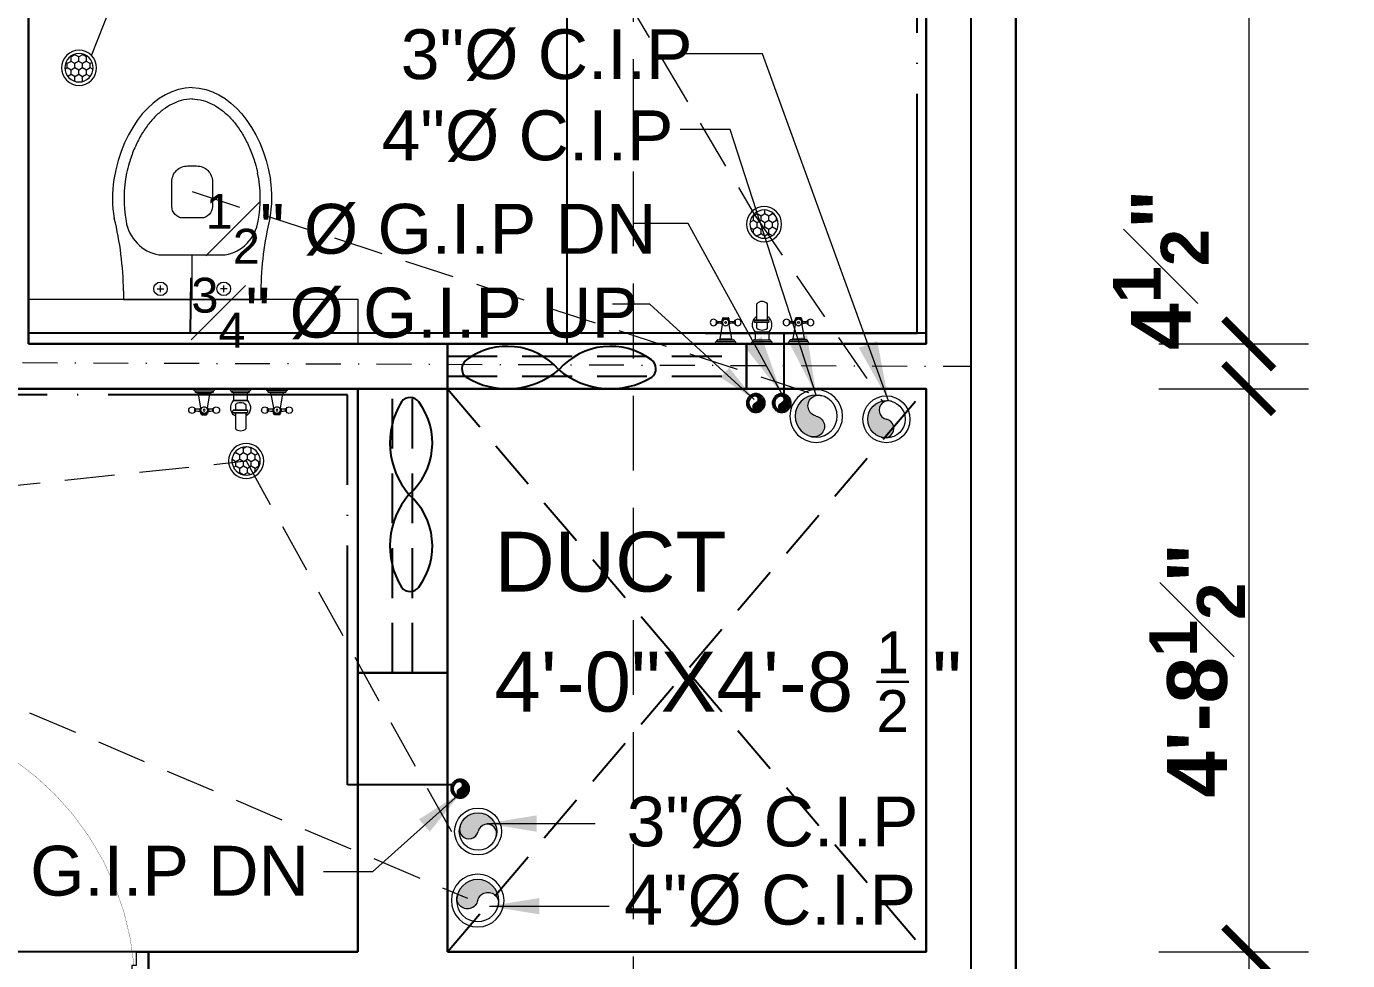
# Model space of a CAD drawing. Header units: feet. Extents: x 18471 to 30550, y -13540 to -11719.
# Drawn here: x 21133 to 21265.4, y -12848 to -12754.3 of the extents above; entities that cross this region are included whole.
import ezdxf

# ---------------------------------------------------------------- set-up
doc = ezdxf.new("R2010")
doc.units = ezdxf.units.FT
doc.header["$MEASUREMENT"] = 0
doc.header["$PDMODE"] = 2
for name, pattern in [('ACAD_ISO04W100', [30, 24, -3, 0, -3]), ('DASHDOT', [1, 0.5, -0.25, 0, -0.25]), ('DASHED', [0.75, 0.5, -0.25])]:
    doc.linetypes.add(name, pattern=pattern)
doc.layers.get('0').update_dxf_attribs({"lineweight": 30})
for name, color, linetype, lineweight in [('BEAM', 3, 'Continuous', 15), ('center line', 253, 'ACAD_ISO04W100', 5), ('CWS', 94, 'Continuous', 9), ('DIM', 7, 'Continuous', 18), ('DOOR', 32, 'Continuous', 13), ('FIX', 212, 'Continuous', 13), ('HATCH', 9, 'Continuous', 20), ('P-SOIL', 6, 'Continuous', 18), ('P-WASTE', 130, 'Continuous', 18), ('PL-C.W.S', 90, 'ACAD_ISO04W100', 25), ('SANTRY TEXT', 174, 'Continuous', 9), ('TEXT', 7, 'Continuous', 30), ('WALL', 10, 'Continuous', 30), ('wall 2', 7, 'Continuous', 40)]:
    doc.layers.add(name, color=color, linetype=linetype, lineweight=lineweight)
for name, color, linetype in [('BLK_1_FLR_0_BATH', 7, 'Continuous'), ('BLK_1_FLR_0_WATER_CLOSET', 7, 'Continuous'), ('BLK_1_FLR_1_VENTILATION_SHAFT', 7, 'Continuous'), ('W2', 173, 'Continuous')]:
    doc.layers.add(name, color=color, linetype=linetype)
doc.layers.add('BLK_1_FLR_0_WC_BATH', color=4, linetype='Continuous', plot=False)
doc.layers.add('BLK_1_FLR_1_WATER_CLOSET', color=1, linetype='Continuous', plot=False)
doc.layers.add('BLK_1_FLR_1_BLT_UP_AREA', color=25, linetype='Continuous', true_color=0x995f4c, plot=False)
doc.styles.add('AR. TEXT 01', font='arialbd.ttf')
doc.styles.add('DIM TEXT', font='GOTHIC.TTF', dxfattribs={"height": 5})
doc.styles.add('p.h tex', font='techb___.ttf')
doc.styles.add('TEX02', font='GARA.TTF')
doc.dimstyles.new('DIM 50', dxfattribs={"dimtxt": 6, "dimasz": 3, "dimexe": 6, "dimexo": 4, "dimgap": 0.3125, "dimtad": 1, "dimzin": 3, "dimdsep": 46, "dimlunit": 4, "dimtxsty": 'AR. TEXT 01', "dimblk": 'DOT', "dimcen": 0.09, "dimclrd": 5, "dimclre": 5, "dimclrt": 5, "dimazin": 0, "dimtfac": 0.8, "dimtofl": 0, "dimtmove": 1, "dimatfit": 3, "dimfxl": 6, "dimfxlon": 1, "dimfrac": 1, "dimtolj": 1, "dimtzin": 0, "dimlwd": -1, "dimlwe": -1, "dimarcsym": 1})

# ---------------------------------------------------------------- blocks, each defined once
blk = doc.blocks.new('fdfff')
at = {"layer": 'FIX'}
for p, q in [((-439.9936460015013, -5099.794814732304, 0.20762841340752), (-439.9936460015013, -5098.092338620205, 0.20762841340752)), ((-439.7870236596209, -5098.078081011102, 0.22817528969225), (-439.7870236596209, -5099.809340666404, 0.20762841340752)), ((-439.6376845878258, -5098.23440669429, 0.22817528969225), (-439.6376845878258, -5099.652746658321, 0.22817528969225)), ((-438.2163880382141, -5098.639274051369, 1.070132213926159), (-439.5423170475113, -5098.413384540116, 1.070132213926159)), ((-439.5423170475113, -5098.413384540116, 1.070132213926159), (-439.5423170475113, -5099.473768812393, 1.070132213926159)), ((-437.8761535013033, -5098.079588376322, 1.070132213926159), (-438.205106988811, -5098.079588376322, 1.070132213926159)), ((-438.205106988811, -5098.079588376322, 1.070132213926159), (-438.205106988811, -5098.110718818439, 1.070132213926159)), ((-437.9572165929129, -5098.160090196818, 1.070132213926159), (-438.1241469305241, -5098.160090196818, 1.070132213926159)), ((-437.8761535013033, -5098.079588376322, 1.070132213926159), (-437.8761535013033, -5098.110718818439, 1.070132213926159)), ((-438.2163880382141, -5099.247879301241, 1.070132213926159), (-439.5423170475113, -5099.473768812393, 1.070132213926159)), ((-438.1502720053247, -5098.557215489591, 1.070132213926159), (-437.9310915181995, -5098.557215489591, 1.070132213926159)), ((-438.1502720053247, -5099.329937862909, 1.070132213926159), (-437.9310915181995, -5099.329937862909, 1.070132213926159)), ((-437.8564111968151, -5098.635829710431, 1.070132213926159), (-437.8564111968151, -5098.711869751176, 1.070132213926159)), ((-437.8564111968151, -5099.251323642151, 1.070132213926159), (-437.8564111968151, -5099.17528360142, 1.070132213926159)), ((-437.7329530385032, -5098.636270803428, 1.070132213926159), (-437.7329530385032, -5099.250882549073, 1.070132213926159)), ((-437.6711387261166, -5098.666774950295, 1.070132213926159), (-437.7329530385032, -5098.666774950295, 1.070132213926159)), ((-437.6711387261166, -5099.220378402307, 1.070132213926159), (-437.7329530385032, -5099.220378402307, 1.070132213926159)), ((-437.6711387261166, -5098.666774950295, 1.070132213926159), (-437.6711387261166, -5099.220378402307, 1.070132213926159)), ((-437.6100551688286, -5098.729148853403, 1.070132213926159), (-437.6100551688286, -5099.158004499201, 1.070132213926159)), ((-438.205106988811, -5099.807564976261, 1.070132213926159), (-438.205106988811, -5099.776434534056, 1.070132213926159)), ((-437.8761535013033, -5099.807564976261, 1.070132213926159), (-438.205106988811, -5099.807564976261, 1.070132213926159)), ((-437.9572165929129, -5099.727063155762, 1.070132213926159), (-438.1241469305241, -5099.727063155762, 1.070132213926159)), ((-437.8761535013033, -5099.807564976261, 1.070132213926159), (-437.8761535013033, -5099.776434534056, 1.070132213926159)), ((-439.9936460015013, -5101.40166845412, -0.64357942327109), (-439.9936460015013, -5103.104144566191, -0.64357942327109)), ((-439.7870236596209, -5101.387410844953, -0.62303254698635), (-439.7870236596209, -5103.118670500254, -0.64357942327109)), ((-439.6376845878258, -5101.544018196008, -0.62303254698635), (-439.6376845878258, -5102.962076492151, -0.62303254698635)), ((-438.9422280378346, -5101.643157002909, 1.070132213926159), (-439.6376845878258, -5101.643157002909, 1.070132213926159)), ((-438.9422280378346, -5101.643157002909, 1.070132213926159), (-438.9422280378346, -5102.885394816667, 1.070132213926159)), ((-438.9074385237178, -5101.628709930708, 1.070132213926159), (-438.9074385237178, -5102.899841888831, 1.070132213926159)), ((-438.5638060339259, -5101.784066761458), (-438.0423340749984, -5101.784066761458)), ((-438.0423340749984, -5102.888360252912, 1.070132213926159), (-438.0423340749984, -5101.579353504671, 1.070132213926159)), ((-438.0177171031244, -5102.894312139317, 1.070132213926159), (-438.0177171031244, -5101.573401618288, 1.070132213926159)), ((-437.8198283457022, -5101.573401618288, 1.070132213926159), (-437.8198283457022, -5102.894312139317, 1.070132213926159)), ((-437.7952113737118, -5101.579353504671, 1.070132213926159), (-437.7952113737118, -5102.888360252912, 1.070132213926159)), ((-437.7952113737118, -5101.784066761458), (-436.3390548183232, -5101.784066761458)), ((-438.9422280378346, -5102.885394816667, 1.070132213926159), (-439.6376845878258, -5102.885394816667, 1.070132213926159)), ((-438.5638060339259, -5102.74448505808), (-438.0423340749984, -5102.74448505808)), ((-437.7952113737118, -5102.74448505808), (-436.3390548183232, -5102.74448505808)), ((-439.9936460015013, -5104.733495657638, 0.20762841340752), (-439.9936460015013, -5106.435971769708, 0.20762841340752)), ((-439.7870236596209, -5106.450229378868, 0.22817528969225), (-439.7870236596209, -5104.718969723559, 0.20762841340752)), ((-439.6376845878258, -5106.293903695674, 0.22817528969225), (-439.6376845878258, -5104.875563731662, 0.22817528969225)), ((-438.2163880382141, -5105.280431088729, 1.070132213926159), (-439.5423170475113, -5105.054541577519, 1.070132213926159)), ((-439.5423170475113, -5105.054541577519, 1.070132213926159), (-439.5423170475113, -5106.114925849761, 1.070132213926159)), ((-437.8761535013033, -5104.720745413695, 1.070132213926159), (-438.205106988811, -5104.720745413695, 1.070132213926159)), ((-438.205106988811, -5104.720745413695, 1.070132213926159), (-438.205106988811, -5104.751875855887, 1.070132213926159)), ((-438.1502720053247, -5105.198372526995, 1.070132213926159), (-437.9310915181995, -5105.198372526995, 1.070132213926159)), ((-437.9572165929129, -5104.801247234149, 1.070132213926159), (-438.1241469305241, -5104.801247234149, 1.070132213926159)), ((-437.8761535013033, -5104.720745413695, 1.070132213926159), (-437.8761535013033, -5104.751875855887, 1.070132213926159)), ((-437.8564111968151, -5105.276986747828, 1.070132213926159), (-437.8564111968151, -5105.353026788449, 1.070132213926159)), ((-437.7329530385032, -5105.892039586477, 1.070132213926159), (-437.7329530385032, -5105.277427840883, 1.070132213926159)), ((-437.6711387261166, -5105.307931987656, 1.070132213926159), (-437.7329530385032, -5105.307931987656, 1.070132213926159)), ((-437.6711387261166, -5105.861535439689, 1.070132213926159), (-437.6711387261166, -5105.307931987656, 1.070132213926159)), ((-437.6100551688286, -5105.799161536561, 1.070132213926159), (-437.6100551688286, -5105.370305890772, 1.070132213926159)), ((-438.2163880382141, -5105.889036338595, 1.070132213926159), (-439.5423170475113, -5106.114925849761, 1.070132213926159)), ((-438.205106988811, -5106.448722013643, 1.070132213926159), (-438.205106988811, -5106.417591571428, 1.070132213926159)), ((-437.8761535013033, -5106.448722013643, 1.070132213926159), (-438.205106988811, -5106.448722013643, 1.070132213926159)), ((-438.1502720053247, -5105.971094900327, 1.070132213926159), (-437.9310915181995, -5105.971094900327, 1.070132213926159)), ((-437.9572165929129, -5106.368220193107, 1.070132213926159), (-438.1241469305241, -5106.368220193107, 1.070132213926159)), ((-437.8761535013033, -5106.448722013643, 1.070132213926159), (-437.8761535013033, -5106.417591571428, 1.070132213926159)), ((-437.8564111968151, -5105.892480679511, 1.070132213926159), (-437.8564111968151, -5105.816440638811, 1.070132213926159)), ((-437.6711387261166, -5105.861535439689, 1.070132213926159), (-437.7329530385032, -5105.861535439689, 1.070132213926159))]:
    blk.add_line(p, q, dxfattribs=at)
for centre in [(-438.0406817617186, -5098.943576676255, -0.5864398341488803), (-438.0406817617186, -5105.584733713709, -0.5864398341488803)]:
    blk.add_circle(centre, 0.0820232687790191, dxfattribs=at)
for centre, radius, start, end in [((-439.8887157135177, -5098.108106581727, 0.20762841340752), 0.1061084065881228, 16.58870761552081, 171.4540590152905), ((-439.7190729585997, -5098.057221847092, 0.22817528969225), 0.0710019746964819, 196.8581806348353, 267.4116657366103), ((-439.7263056866067, -5098.218159492842, 0.22817528969225), 0.0900981171500153, 349.6111421854599, 87.43871116543016), ((-439.6717213939118, -5098.521132158378, 1.070132213926159), 0.1683895308833376, 39.7822189855939, 78.33837664191098), ((-438.0406817617186, -5097.833033056319, 0.19733891487661), 0.2960358240422817, 303.6067164626585, 236.3932835373415), ((-438.1328376815071, -5098.083294132042, 1.070132213926159), 0.0772979055238589, 200.7807033480267, 276.5323884085066), ((-439.3257287006126, -5098.280465544776, 1.070132213926159), 1.207596362525283, 346.7515409576356, 5.720845926215266), ((-436.7556348228244, -5098.280465544776, 1.070132213926159), 1.207596362525283, 174.2791540737846, 193.2484590423643), ((-437.9484228086075, -5098.083294132042, 1.070132213926159), 0.0772979055238589, 263.4676115914934, 339.2192966519734), ((-439.7263056866067, -5099.66899385977, 0.22817528969225), 0.0900981171500153, 272.5612888345698, 10.38885781454017), ((-439.6717213939118, -5099.36602119419, 1.070132213926159), 0.1683895308833376, 281.6616233580891, 320.2177810144061), ((-438.0406817617186, -5098.943576676255, -0.5864398341488803), 0.2960468548223106, 125.8538504705797, 234.1461495294202), ((-438.0979048660083, -5098.66714936601, 1.070132213926159), 0.1217693494315759, 115.4708534690639, 197.4312066331036), ((-438.0979048660083, -5099.220003986506, 1.070132213926159), 0.1217693494315759, 162.5687933668963, 244.5291465309361), ((-438.0406817617186, -5098.943576676255, -0.5864398341488803), 0.2960468548223106, 234.1461495294202, 125.8538504705797), ((-439.3257287006126, -5099.606687807725, 1.070132213926159), 1.207596362525283, 354.2791540737847, 13.24845904236436), ((-436.7556348228244, -5099.606687807725, 1.070132213926159), 1.207596362525283, 166.7515409576356, 185.7208459262151), ((-437.9834586575161, -5098.66714936601, 1.070132213926159), 0.1217693494315759, 342.5687933668964, 64.5291465309361), ((-437.9834586575161, -5099.220003986506, 1.070132213926159), 0.1217693494315759, 295.4708534690638, 17.43120663310359), ((-437.7951816226121, -5098.775857415471, 1.070132213926159), 0.1528293785214648, 65.97238845840135, 113.6181989813814), ((-437.7951816226121, -5099.11129593711, 1.070132213926159), 0.1528293785214648, 246.3818010186186, 294.0276115415987), ((-437.6874965070165, -5098.743891237326, 1.070132213926159), 0.0788320919670414, 10.77833825125858, 78.02402359804032), ((-437.6874965070165, -5099.143262115255, 1.070132213926159), 0.0788320919670414, 281.9759764019597, 349.2216617487414), ((-439.8887157135177, -5099.779046770782, 0.20762841340752), 0.1061084065881228, 188.5459409847095, 343.4112923844792), ((-439.7190729585997, -5099.829931505403, 0.22817528969225), 0.0710019746964819, 92.5883342633898, 163.1418193651646), ((-438.0406817617186, -5100.054120296249, 0.19733891487661), 0.2960358240422817, 123.6067164626584, 56.39328353734151), ((-438.1328376815071, -5099.803859220461, 1.070132213926159), 0.0772979055238589, 83.46761159149342, 159.2192966519733), ((-437.9484228086075, -5099.803859220461, 1.070132213926159), 0.0772979055238589, 20.78070334802668, 96.53238840850653), ((-439.8887157135177, -5101.417436415628, -0.64357942327109), 0.1061084065881228, 16.58870761552081, 171.4540590152905), ((-439.7190729585997, -5101.366551680943, -0.62303254698635), 0.0710019746964819, 196.8581806348353, 267.4116657366103), ((-439.7379514951023, -5101.537042764008, -0.62303254698635), 0.1005092501170441, 356.0204226082332, 81.02943074122697), ((-438.9406922832129, -5101.597743930375, 1.070132213926159), 0.0454390328152913, 268.0631406409744, 317.0402371382626), ((-438.2591341615189, -5102.264275909736, 0.2274752523048), 0.9073167708099047, 31.95566866844981, 135.6046319082383), ((-437.9772300153272, -5102.26426442853), 0.7580641298657237, 140.694691672089, 219.305308327911), ((-437.9187727243988, -5102.036518843888, 1.070132213926159), 0.4735689546355308, 74.87562468803317, 105.1243753119668), ((-436.7657116207118, -5102.264275909736), 0.642368160172695, 311.6204880951193, 48.37951190488075), ((-439.8887157135177, -5103.088376604659, -0.64357942327109), 0.1061084065881228, 188.5459409847095, 343.4112923844792), ((-439.7190729585997, -5103.13926133934, -0.62303254698635), 0.0710019746964819, 92.5883342633898, 163.1418193651646), ((-439.7379514951023, -5102.969051924148, -0.62303254698635), 0.1005092501170441, 278.970569258773, 3.97957739176681), ((-438.9406922832129, -5102.930807889258, 1.070132213926159), 0.0454390328152913, 42.95976286234757, 91.93685935902559), ((-438.2591341615189, -5102.264275909736, 0.2274752523048), 0.9073167708099047, 224.3953680917617, 328.0443313315501), ((-437.9187727243988, -5102.431194913719, 1.070132213926159), 0.4735689546355308, 254.8756246880333, 285.1243753119667), ((-438.0406817617186, -5104.474190093693, 0.19733891487661), 0.2960358240422817, 303.6067164626585, 236.3932835373415), ((-439.8887157135177, -5104.749263619094, 0.20762841340752), 0.1061084065881228, 16.58870761552081, 171.4540590152905), ((-439.7190729585997, -5104.698378884473, 0.22817528969225), 0.0710019746964819, 196.8581806348353, 267.4116657366103), ((-439.7263056866067, -5104.859316530208, 0.22817528969225), 0.0900981171500153, 349.6111421854599, 87.43871116543016), ((-439.6286175491114, -5105.077071024918, 1.070132213926159), 0.089192783151332, 14.63098900816078, 95.83457521870675), ((-438.0406817617186, -5105.584733713709, -0.5864398341488803), 0.2960468548223106, 125.8538504705797, 234.1461495294202), ((-438.0979048660083, -5105.308306403407, 1.070132213926159), 0.1217693494315759, 115.4708534690639, 197.4312066331036), ((-438.0406817617186, -5105.584733713709, -0.5864398341488803), 0.2960468548223106, 234.1461495294202, 125.8538504705797), ((-438.1328376815071, -5104.724451169408, 1.070132213926159), 0.0772979055238589, 200.7807033480267, 276.5323884085066), ((-439.3257287006126, -5104.921622582267, 1.070132213926159), 1.207596362525283, 346.7515409576356, 5.720845926215266), ((-436.7556348228244, -5104.921622582267, 1.070132213926159), 1.207596362525283, 174.2791540737846, 193.2484590423643), ((-437.9484228086075, -5104.724451169408, 1.070132213926159), 0.0772979055238589, 263.4676115914934, 339.2192966519734), ((-437.9834586575161, -5105.308306403407, 1.070132213926159), 0.1217693494315759, 342.5687933668964, 64.5291465309361), ((-437.7951816226121, -5105.417014452876, 1.070132213926159), 0.1528293785214648, 65.97238845840135, 113.6181989813814), ((-437.6874965070165, -5105.38504827473, 1.070132213926159), 0.0788320919670414, 10.77833825125858, 78.02402359804032), ((-439.8887157135177, -5106.42020380818, 0.20762841340752), 0.1061084065881228, 188.5459409847095, 343.4112923844792), ((-439.7190729585997, -5106.471088542879, 0.22817528969225), 0.0710019746964819, 92.5883342633898, 163.1418193651646), ((-439.7263056866067, -5106.310150897129, 0.22817528969225), 0.0900981171500153, 272.5612888345698, 10.38885781454017), ((-439.6286175491114, -5106.092396402408, 1.070132213926159), 0.089192783151332, 264.1654247812933, 345.3690109918392), ((-438.0406817617186, -5106.695277333725, 0.19733891487661), 0.2960358240422817, 123.6067164626584, 56.39328353734151), ((-438.0979048660083, -5105.861161023888, 1.070132213926159), 0.1217693494315759, 162.5687933668963, 244.5291465309361), ((-438.1328376815071, -5106.445016257822, 1.070132213926159), 0.0772979055238589, 83.46761159149342, 159.2192966519733), ((-439.3257287006126, -5106.247844845158, 1.070132213926159), 1.207596362525283, 354.2791540737847, 13.24845904236436), ((-436.7556348228244, -5106.247844845158, 1.070132213926159), 1.207596362525283, 166.7515409576356, 185.7208459262151), ((-437.9484228086075, -5106.445016257822, 1.070132213926159), 0.0772979055238589, 20.78070334802668, 96.53238840850653), ((-437.9834586575161, -5105.861161023888, 1.070132213926159), 0.1217693494315759, 295.4708534690638, 17.43120663310359), ((-437.7951816226121, -5105.752452974477, 1.070132213926159), 0.1528293785214648, 246.3818010186186, 294.0276115415987), ((-437.6874965070165, -5105.784419152609, 1.070132213926159), 0.0788320919670414, 281.9759764019597, 349.2216617487414)]:
    blk.add_arc(centre, radius, start, end, dxfattribs=at)
blk = doc.blocks.new('12')
at = {"layer": 'FIX'}
for p, q in [((-701.2182741824654, -5557.017367727114), (-700.3387544826254, -5557.017367727114)), ((-700.3387544826254, -5570.796895285763), (-700.3387544826254, -5557.017367727111)), ((-704.8047977895767, -5567.235120190694), (-704.8047977895476, -5560.579142822312)), ((-701.4052432931785, -5560.394258526851), (-701.4052432931785, -5561.074169426124)), ((-701.0652878435212, -5560.734213976486), (-701.7451987428065, -5560.734213976486)), ((-700.3387544826254, -5563.907131506439), (-704.8047977895767, -5563.907131506397)), ((-701.0652878435212, -5567.080049036391), (-701.7451987428065, -5567.080049036391)), ((-701.4052432931785, -5567.42000448603), (-701.4052432931785, -5566.740093586751)), ((-701.2182741824654, -5570.796895285763), (-700.3387544826254, -5570.796895285763))]:
    blk.add_line(p, q, dxfattribs=at)
blk.add_lwpolyline([(-712.1497537531537, -5561.867398808612), (-709.6567471224408, -5561.867398808612, -0.41421356237729), (-708.5235622902983, -5563.000583640755), (-708.5235622903856, -5564.813679372139, -0.4142135623731), (-709.6567471224698, -5565.946864204263), (-712.1497537531833, -5565.946864204263, -0.4142135623731), (-713.7362125181239, -5564.36040543929), (-713.7362125180953, -5563.453857573588, -0.4142135623731)], format="xyb", close=True, dxfattribs=at)
for centre in [(-701.4052432931785, -5560.734213976486), (-701.4052432931785, -5567.080049036391)]:
    blk.add_circle(centre, 0.6799108992754516, dxfattribs=at)
for centre, radius, start, end in [((-710.5406769642143, -5567.244126003526), 11.33184832125752, 79.49007648824306, 99.30249174385106), ((-700.9280559627223, -5525.492377540714), 31.52632602870197, 256.1521947672864, 269.4725514940628), ((-710.4565122468048, -5569.578356315684), 12.50465198921913, 79.62407940958462, 101.8576223431771), ((-708.8431805028521, -5561.337127315201), 4.108901973805473, 10.63045154221876, 81.05570109317694), ((-708.8431805028521, -5566.477135697676), 4.108901973805473, 278.9442989068231, 349.3695484577813), ((-710.4565122468048, -5558.235906697194), 12.50465198921913, 258.1423776568228, 280.3759205904153), ((-700.9280559627223, -5602.321885472165), 31.52632602869375, 90.5274485059372, 103.8478052327135), ((-710.5406769642143, -5560.570137009352), 11.33184832125752, 260.6975082561489, 280.509923511757)]:
    blk.add_arc(centre, radius, start, end, dxfattribs=at)
at = {"layer": 'FIX', "extrusion": (0, 0, -1)}
blk.add_ellipse((-709.8021428992215, -5563.90713150644), major_axis=(11.79681272561137, 0.2470124102429567), ratio=0.6837072603446404, start_param=3.172208634137442, end_param=4.507085132597111, dxfattribs=at)
at = {"layer": 'FIX'}
blk.add_ellipse((-709.8021428992215, -5563.90713150644), major_axis=(-11.79681272561139, 0.2470124102485022), ratio=0.6837072603446801, start_param=0.0306159805483357, end_param=1.365492479007639, dxfattribs=at)
for points in [[(-720.4657338394896, -5563.934130018051), (-720.4567195655251, -5563.555889204452), (-720.3989202250958, -5563.176570028174), (-720.205050534976, -5562.496764929917), (-720.0873757692752, -5562.196102588377), (-719.7867867128516, -5561.599997759111), (-719.6038267736438, -5561.304589690026), (-719.1727881596597, -5560.725781836019), (-718.9247012283884, -5560.442426064526), (-718.366202156583, -5559.895536285569), (-718.0558026442012, -5559.632032711599), (-717.3780074936802, -5559.132504613194), (-717.0106293970892, -5558.896495665109), (-716.2262356947175, -5558.458774139761), (-715.8092357419373, -5558.257068046651), (-714.9344690417636, -5557.893621703683), (-714.4767149203396, -5557.731883704633), (-713.6841620378543, -5557.498131765306), (-713.3577535494111, -5557.41404100517), (-713.0259730727702, -5557.340538190876)], [(-720.4657338394896, -5563.880132994832), (-720.4567195655251, -5564.258373808427), (-720.3989202250958, -5564.637692984709), (-720.205050534976, -5565.317498082966), (-720.0873757692752, -5565.618160424507), (-719.7867867128516, -5566.214265253769), (-719.6038267736438, -5566.509673322856), (-719.1727881596597, -5567.088481176863), (-718.9247012283884, -5567.371836948356), (-718.366202156583, -5567.918726727313), (-718.0558026442012, -5568.182230301282), (-717.3780074936802, -5568.681758399685), (-717.0106293970892, -5568.91776734777), (-716.2262356947175, -5569.355488873121), (-715.8092357419373, -5569.557194966232), (-714.9344690417636, -5569.920641309201), (-714.4767149203396, -5570.082379308246), (-713.6841620378543, -5570.316131247573), (-713.3577535494111, -5570.400222007709), (-713.0259730727702, -5570.473724822004)]]:
    blk.add_open_spline(points, degree=3, knots=[0.0306159805395294, 0.0306159805395294, 0.0306159805395294, 0.0306159805395294, 0.2075245876714172, 0.2075245876714172, 0.3481301639186261, 0.3481301639186261, 0.4887357401658351, 0.4887357401658351, 0.629341316413044, 0.629341316413044, 0.7699468926602528, 0.7699468926602528, 0.9105524689074616, 0.9105524689074616, 1.05115804515467, 1.05115804515467, 1.191763621401878, 1.191763621401878, 1.286675790713484, 1.286675790713484, 1.286675790713484, 1.286675790713484], dxfattribs=at)
blk = doc.blocks.new('A$Cb508cf72')
at = {"layer": 'DOOR'}
for points in [[(1.593954704861969, 31.97784954943927), (1.593954704861969, 33.65484954940621), (2.1666480381682, 33.65484954940621), (2.1666480381682, 35.22784954936651), (-1.86284451e-05, 35.22784954936651), (-1.86284451e-05, 31.97784954943927), (1.593954704861969, 31.97784954943927)], [(37.4060080396448, 31.97784954943927), (37.4060080396448, 33.65484954940621), (36.83331470633857, 33.65484954940621), (36.83331470633857, 35.22784954936651), (38.99998137295188, 35.22784954936651), (38.99998137295188, 31.97784954943927), (37.4060080396448, 31.97784954943927)]]:
    blk.add_lwpolyline(points, dxfattribs=at)
at = {"layer": 'DOOR', "const_width": 0.03635174400107}
blk.add_lwpolyline([(37.11966137299896, 33.65484954940621, -0.38341128429114), (1.68249406036921, 0.01781754833064, -0.4142135623731)], format="xyb", dxfattribs=at)
blk.add_lwpolyline([(1.68249406036921, 0.01781754833064), (1.68249406036921, 33.34024954930646), (2.19304287509294, 33.34024954930646), (2.19304287509294, 0.01781754833064)], dxfattribs=at)
blk = doc.blocks.new('_ArchTick')
at = {"color": 0, "linetype": 'ByBlock', "const_width": 0.15}
blk.add_lwpolyline([(-0.5, -0.5), (0.5, 0.5)], dxfattribs=at)
blk = doc.blocks.new('*D152')
at = {"layer": 'Defpoints', "color": 0, "ltscale": 5, "transparency": 16777216}
for p in [(21223.18114544763, -12690.15837288003), (21223.18114544763, -12786.15837288), (21255.53674316739, -12786.15837288)]:
    blk.add_point(p, dxfattribs=at)
at = {"layer": 'DIM', "ltscale": 5, "transparency": 16777216}
for p, q in [((21246.53674316739, -12690.15837288003), (21261.53674316739, -12690.15837288003)), ((21255.53674316739, -12690.15837288003), (21255.53674316739, -12786.15837288)), ((21246.53674316739, -12786.15837288), (21261.53674316739, -12786.15837288))]:
    blk.add_line(p, q, dxfattribs=at)
at = {"layer": 'DIM', "ltscale": 5, "transparency": 16777216, "xscale": 5, "yscale": 5, "zscale": 5}
for p, rotation in [((21255.53674316739, -12690.15837288003), 90), ((21255.53674316739, -12786.15837288), 270)]:
    blk.add_blockref('_ArchTick', p, dxfattribs=dict(at, rotation=rotation))
at = {"layer": 'DIM', "ltscale": 5, "transparency": 16777216, "insert": (21252.15875885633, -12738.15837288002), "char_height": 6, "attachment_point": 5, "rotation": 90, "style": 'AR. TEXT 01'}
blk.add_mtext('\\A1;8\'-0"', dxfattribs=at)
blk = doc.blocks.new('*D153')
at = {"layer": 'Defpoints', "color": 0, "ltscale": 5, "transparency": 16777216}
for p in [(21223.18114544763, -12786.15837288), (21223.18114544761, -12790.65837288), (21255.53674316748, -12790.65837288)]:
    blk.add_point(p, dxfattribs=at)
at = {"layer": 'DIM', "ltscale": 5, "transparency": 16777216}
for p, q in [((21246.53674316748, -12786.15837288), (21261.53674316748, -12786.15837288)), ((21255.53674316748, -12786.15837288), (21255.53674316748, -12790.65837288)), ((21246.53674316748, -12790.65837288), (21261.53674316748, -12790.65837288))]:
    blk.add_line(p, q, dxfattribs=at)
at = {"layer": 'DIM', "ltscale": 5, "transparency": 16777216, "xscale": 5, "yscale": 5, "zscale": 5}
for p, rotation in [((21255.53674316748, -12786.15837288), 90), ((21255.53674316748, -12790.65837288), 270)]:
    blk.add_blockref('_ArchTick', p, dxfattribs=dict(at, rotation=rotation))
at = {"layer": 'DIM', "ltscale": 5, "transparency": 16777216, "insert": (21246.71670173918, -12778.70940451049), "char_height": 6, "attachment_point": 5, "rotation": 90, "style": 'AR. TEXT 01'}
blk.add_mtext('\\A1;4{\\H0.8x;\\S1#2;}"', dxfattribs=at)
blk = doc.blocks.new('*D154')
at = {"layer": 'Defpoints', "color": 0, "ltscale": 5, "transparency": 16777216}
for p in [(21223.18114544761, -12790.65837288), (21223.18114544761, -12847.15837288003), (21255.53674316754, -12847.15837288003)]:
    blk.add_point(p, dxfattribs=at)
at = {"layer": 'DIM', "ltscale": 5, "transparency": 16777216}
for p, q in [((21246.53674316754, -12790.65837288), (21261.53674316754, -12790.65837288)), ((21255.53674316754, -12790.65837288), (21255.53674316754, -12847.15837288003)), ((21246.53674316754, -12847.15837288003), (21261.53674316754, -12847.15837288003))]:
    blk.add_line(p, q, dxfattribs=at)
at = {"layer": 'DIM', "ltscale": 5, "transparency": 16777216, "xscale": 5, "yscale": 5, "zscale": 5}
for p, rotation in [((21255.53674316754, -12790.65837288), 90), ((21255.53674316754, -12847.15837288003), 270)]:
    blk.add_blockref('_ArchTick', p, dxfattribs=dict(at, rotation=rotation))
at = {"layer": 'DIM', "ltscale": 5, "transparency": 16777216, "insert": (21250.35139187149, -12818.90837288002), "char_height": 6, "attachment_point": 5, "rotation": 90, "style": 'AR. TEXT 01'}
blk.add_mtext('\\A1;4\'-8{\\H0.8x;\\S1#2;}"', dxfattribs=at)
blk = doc.blocks.new('*D155')
at = {"layer": 'Defpoints', "color": 0, "ltscale": 5, "transparency": 16777216}
for p in [(21223.18114544761, -12847.15837288003), (21223.18114544761, -12851.65837288005), (21255.53674316763, -12851.65837288005)]:
    blk.add_point(p, dxfattribs=at)
at = {"layer": 'DIM', "ltscale": 5, "transparency": 16777216}
for p, q in [((21246.53674316763, -12847.15837288003), (21261.53674316763, -12847.15837288003)), ((21255.53674316763, -12847.15837288003), (21255.53674316763, -12851.65837288005)), ((21246.53674316763, -12851.65837288005), (21261.53674316763, -12851.65837288005))]:
    blk.add_line(p, q, dxfattribs=at)
at = {"layer": 'DIM', "ltscale": 5, "transparency": 16777216, "xscale": 5, "yscale": 5, "zscale": 5}
for p, rotation in [((21255.53674316763, -12847.15837288003), 90), ((21255.53674316763, -12851.65837288005), 270)]:
    blk.add_blockref('_ArchTick', p, dxfattribs=dict(at, rotation=rotation))
at = {"layer": 'DIM', "ltscale": 5, "transparency": 16777216, "insert": (21247.73279904126, -12860.13675145833), "char_height": 6, "attachment_point": 5, "rotation": 90, "style": 'AR. TEXT 01'}
blk.add_mtext('\\A1;4{\\H0.8x;\\S1#2;}"', dxfattribs=at)
blk = doc.blocks.new('*D165')
at = {"layer": 'Defpoints', "color": 0, "ltscale": 5, "transparency": 16777216}
for p in [(21203.51190537689, -12520.65837288003), (21232.18114544763, -12988.65837288003), (21280.2241643782, -12988.65837288003)]:
    blk.add_point(p, dxfattribs=at)
at = {"layer": 'DIM', "ltscale": 5, "transparency": 16777216}
for p, q in [((21271.2241643782, -12520.65837288003), (21286.2241643782, -12520.65837288003)), ((21280.2241643782, -12520.65837288003), (21280.2241643782, -12988.65837288003)), ((21271.2241643782, -12988.65837288003), (21286.2241643782, -12988.65837288003))]:
    blk.add_line(p, q, dxfattribs=at)
at = {"layer": 'DIM', "ltscale": 5, "transparency": 16777216, "xscale": 5, "yscale": 5, "zscale": 5}
for p, rotation in [((21280.2241643782, -12520.65837288003), 90), ((21280.2241643782, -12988.65837288003), 270)]:
    blk.add_blockref('_ArchTick', p, dxfattribs=dict(at, rotation=rotation))
at = {"layer": 'DIM', "ltscale": 5, "transparency": 16777216, "insert": (21276.84618006715, -12754.65837288004), "char_height": 6, "attachment_point": 5, "rotation": 90, "style": 'AR. TEXT 01'}
blk.add_mtext('\\A1;39\'-0"', dxfattribs=at)
blk = doc.blocks.new('V V F F')
at = {"layer": 'P-SOIL'}
h = blk.add_hatch(color=256, dxfattribs=at)
edge = h.paths.add_edge_path()
edge.add_ellipse((-1174.897316543749, -1791.3298966888), major_axis=(1.414213562375234, 1.414213562375234), ratio=0.9999999999999499, start_angle=324.3817967229876, end_angle=414.3817953112706, ccw=False)
edge.add_ellipse((-1174.897316543744, -1791.329896688799), major_axis=(-1.414213562371475, 1.414213562371475), ratio=0.9999999999999051, start_angle=144.3817981341165, end_angle=234.38179672296718, ccw=False)
edge.add_ellipse((-1174.679076648762, -1792.307395880055), major_axis=(-0.7082137126540621, 0.7082137126540621), ratio=0.9999999999993141, start_angle=-32.414351506228286, end_angle=141.1779476256419, ccw=False)
edge.add_ellipse((-1175.115556434453, -1790.352397491549), major_axis=(-0.7082137126629422, 0.7082137126629423), ratio=0.9999999999987264, start_angle=147.585648493852, end_angle=321.1779422778182)
for radius in [2.499999999999999, 1.999999999999998]:
    blk.add_circle((-1174.897316543745, -1791.329896688808), radius, dxfattribs=at)
for centre, start, end in [((-1175.115556434463, -1790.352397491549), 282.5856484936799, 108.9933520330306), ((-1174.679076648769, -1792.307395880055), 102.5856484936798, 288.9933520330306)]:
    blk.add_arc(centre, 1.001565437499833, start, end, dxfattribs=at)
blk = doc.blocks.new('100')
at = {"layer": 'P-WASTE'}
blk.add_hatch(color=256, dxfattribs=at).paths.add_polyline_path([(0.3260249795212076, 1.973248008309383, 0.4142135551564638), (-1.973248001145293, 0.3260250230132442, 0.414213555159394), (-0.3260250724852085, -1.973247998235819, 0.9455893433159012), (-1.45519e-11, -5.457e-12, -0.9455892991167292)])
for radius in [2.499999999999999, 1.999999999999998]:
    blk.add_circle((2.12549e-09, -3.00588e-09), radius, dxfattribs=at)
for centre, start, end in [((0.21823989284348, 0.9774991942531398), 71.00664796697363, 257.4143515063175), ((-0.21823989285076, -0.97749919425223), 251.0066479669736, 77.41435150631733)]:
    blk.add_arc(centre, 1.001565437499833, start, end, dxfattribs=at)
blk = doc.blocks.new('_Dot')
at = {"color": 0, "linetype": 'ByBlock', "lineweight": -2}
blk.add_line((-0.5, 0), (-1, 0), dxfattribs=at)
at = {"color": 0, "linetype": 'ByBlock', "const_width": 0.5}
blk.add_lwpolyline([(-0.25, 0, 1), (0.25, 0, 1)], format="xyb", close=True, dxfattribs=at)
blk = doc.blocks.new('DF DF')
at = {"layer": 'PL-C.W.S', "ltscale": 2}
h = blk.add_hatch(dxfattribs=at)
h.set_pattern_fill('JIS_LC_20', color=256, scale=0.00030976, style=0)
h.set_pattern_definition([(135.0000000015881, (-713.6371133431317, -1892.405334894047), (0.0045997013275512, 0.0045997013272962), []), (135.0000000015881, (-713.6372434423317, -1892.405334894047), (0.0045997013275512, 0.0045997013272962), [])])
edge = h.paths.add_edge_path()
edge.add_ellipse((-1141.155969474507, -1786.047756641909), major_axis=(-0.0172638459292222, 3.67380965955e-05), ratio=0.9999999999448315, start_angle=109.7335148373989, end_angle=250.5103398213486)
edge.add_ellipse((-1141.150174988148, -1786.064019041909), major_axis=(-0.0325247972641925, 1.33438009235e-05), ratio=0.9999999999445645, start_angle=180.0235064780413, end_angle=270.02350647804116, ccw=False)
edge.add_ellipse((-1141.150174988148, -1786.064019041909), major_axis=(0.0325247727854484, 4.20759883691e-05), ratio=0.9999999999445631, start_angle=269.92587879808355, end_angle=359.9258787994174, ccw=False)
edge.add_ellipse((-1141.143692296203, -1786.080281441909), major_axis=(0.0175068814637724, 7.0747587468e-06), ratio=0.9999999999445439, start_angle=111.71059004010041, end_angle=248.24310202751678, ccw=False)
at = {"layer": 'PL-C.W.S', "ltscale": 2, "extrusion": (0, 0, -1)}
for centre, major_axis, ratio, start_param, end_param in [((-1141.150174988148, -1786.064019041909), (0.0403307360506055, 3.58698504617e-05), 0.99999999994456, 3.142482045763561, 9.425667352943147), ((-1141.150174988148, -1786.064019041909), (0.0325247258547981, 6.94492913112e-05), 0.9999999999445602, 3.14372792710681, 9.426913234286395), ((-1141.143692296203, -1786.080281441909), (-0.0175068160262084, 4.83866055586e-05), 0.9999999999442701, -1.194234800505054, 1.188707069907176), ((-1141.157000834208, -1786.047895540491), (0.0175068160262084, -4.83866055586e-05), 0.9999999999442701, -1.194234800505054, 1.188707069907176)]:
    blk.add_ellipse(centre, major_axis=major_axis, ratio=ratio, start_param=start_param, end_param=end_param, dxfattribs=at)
blk = doc.blocks.new('SDSD')
at = {"layer": 'P-WASTE'}
h = blk.add_hatch(dxfattribs=at)
h.set_pattern_fill('HONEY', color=1, scale=5, angle=89.99999999999999, style=0)
h.set_pattern_definition([(90, (-50211.70994705233, 107515.0274732832), (-0.9610410944236026, 1.664572011413838), [1.109714674275892, -2.219429348551784]), (210.0000000065067, (-50211.70994705233, 107515.0274732832), (-0.9610411007230739, -1.664572007776834), [1.109714674057612, -2.219429348115224]), (149.9999999934931, (-50211.70994705233, 107515.0274732832), (-1.922082195146676, 3.6370019e-09), [-2.219429348115224, 1.109714674057612])])
edge = h.paths.add_edge_path()
edge.add_ellipse((782.6991829816105, -7166.742797922514), major_axis=(2.510997668090563, 2.510997668090568), ratio=0.9999999999971002, start_angle=0, end_angle=360, ccw=False)
at = {"layer": 'P-WASTE', "extrusion": (0, 0, -1)}
for centre, major_axis, ratio, start_param, end_param in [((782.6991829816105, -7166.742797922309), (3.113637108428522, 3.113637108428522), 0.99999999999766, 3.141592653458931, 9.424777960638515), ((782.6991829816105, -7166.742797922514), (3.113637108428516, 3.113637108428521), 0.9999999999953298, 3.141592653458931, 9.424777960638515), ((782.6991829816105, -7166.742797922309), (2.510997668090565, 2.510997668090568), 0.9999999999971, 3.141592653459396, 9.424777960638982), ((782.6991829816105, -7166.742797922514), (2.510997668090565, 2.510997668090568), 0.9999999999971, 3.141592653459396, 9.424777960638982)]:
    blk.add_ellipse(centre, major_axis=major_axis, ratio=ratio, start_param=start_param, end_param=end_param, dxfattribs=at)
blk = doc.blocks.new('SWFEFF')
at = {"layer": 'wall 2', "color": 5, "lineweight": 25, "ltscale": 5}
for centre, radius, start, end in [((-258541.7183736895, -43834.97410130199), 26.47758639121562, 41.21677261851282, 126.6697224248475), ((-258501.8843248699, -43834.97410130199), 26.47758639121562, 53.33027757539385, 138.7832273808153), ((-258555.0844647887, -43817.11445744663), 4.170635699727545, 125.9138112812835, 232.2917208341556), ((-258488.5182337707, -43817.11445744663), 4.170635699727545, 307.7082791660243, 54.08618871891192), ((-258541.7183736895, -43794.13984514807), 30.71941671485702, 238.7922875635669, 310.417536066181), ((-258501.8843248699, -43794.13984514807), 30.71941671485702, 229.5824639336302, 301.2077124357013)]:
    blk.add_arc(centre, radius, start, end, dxfattribs=at)
blk = doc.blocks.new('A$C3772fbca')
at = {"layer": 'BEAM', "linetype": 'DASHDOT', "ltscale": 7}
blk.add_line((-2.76250648e-06, 409.526779545313), (584.9999972374644, 407.2500007660273), dxfattribs=at)

msp = doc.modelspace()

# ---------------------------------------------------------------- linework, layer by layer
at = {"layer": 'BLK_1_FLR_0_BATH', "color": 3, "elevation": 0.02260156391333}
msp.add_lwpolyline([(21187.18114544762, -12690.15837288003), (21223.18114544762, -12690.15837288003), (21223.18114544762, -12786.15837288003), (21187.18114544762, -12786.15837288003)], close=True, dxfattribs=at)
at = {"layer": 'BLK_1_FLR_0_WATER_CLOSET', "color": 3, "elevation": 0.02260156391333}
msp.add_lwpolyline([(21133.18114544762, -12786.15837288002), (21187.18114544762, -12786.15837288002), (21187.18114544762, -12690.15837288003), (21133.18114544762, -12690.15837288003)], close=True, dxfattribs=at)
at = {"layer": 'BLK_1_FLR_0_WC_BATH', "color": 3, "true_color": 0x00ff00, "elevation": 0.02260156391333}
msp.add_lwpolyline([(21223.18114544761, -12690.15837288005), (21223.18102824705, -12785.07298028926), (21133.18114544761, -12785.07298028924), (21133.18114544761, -12690.15837288003), (21223.1811454476, -12690.15837288003)], close=True, dxfattribs=at)
at = {"layer": 'BLK_1_FLR_1_BLT_UP_AREA', "color": 25, "elevation": 0.02260156391333}
msp.add_lwpolyline([(20642.68114544762, -12565.65837287717), (21001.18114544762, -12565.65837287717), (21001.18114544757, -12520.65837288002), (21227.68114544762, -12520.65837288002), (21227.68114544609, -12988.65837288002), (21155.68114544763, -12988.65837288003), (21155.68114544762, -13204.65837288005), (21035.68114544762, -13204.65837288003), (21035.68114544762, -12988.65837288003), (20642.68114544762, -12988.65837288002), (20642.68114544762, -12565.65837287717)], dxfattribs=at)
at = {"layer": 'BLK_1_FLR_1_VENTILATION_SHAFT', "elevation": 0.02260156391333}
msp.add_lwpolyline([(21175.18114544762, -12847.15837288003), (21223.18114544762, -12847.15837288005), (21223.1811454476, -12790.65837287999), (21175.18114544761, -12790.65837288)], close=True, dxfattribs=at)
at = {"layer": 'BLK_1_FLR_1_WATER_CLOSET', "color": 3, "elevation": 0.02260156391333}
msp.add_lwpolyline([(21166.18114544762, -12847.15837288002), (21070.18114544762, -12847.15837288002), (21070.18114544762, -12790.65837287998), (21166.18114544762, -12790.65837287998)], close=True, dxfattribs=at)
at = {"layer": 'center line'}
msp.add_line((21227.68114544762, -13036.65837288006, 0.02260156391333), (21227.68114544762, -12477.00063065621, 0.02260156391333), dxfattribs=at)
at = {"layer": 'FIX'}
msp.add_line((21187.18114544762, -12786.15837288, 0.02260156391333), (21187.18114544762, -12690.15837288003, 0.02260156391333), dxfattribs=at)
at = {"layer": 'P-SOIL', "linetype": 'DASHED', "ltscale": 10, "elevation": 0.02260156391333}
for points in [[(21149.57601155086, -12770.88602741972), (21212.16121967558, -12791.28868346619)], [(21084.9274645412, -12802.68317101497), (21177.18141125875, -12841.77686340886)]]:
    msp.add_lwpolyline(points, dxfattribs=at)
at = {"layer": 'P-WASTE', "linetype": 'DASHED', "ltscale": 10, "elevation": 0.02260156391333}
for points in [[(21139.47667042666, -12757.21749512787), (21162.256849816, -12699.53274688177), (21205.92883972722, -12773.14382514637), (21218.87532185065, -12792.02901546465)], [(21121.90731911964, -12801.4036678071), (21154.99291544356, -12797.90504442096), (21176.19208110292, -12836.21370687358)]]:
    msp.add_lwpolyline(points, dxfattribs=at)
at = {"layer": 'PL-C.W.S', "elevation": 0.02260156391333}
for points in [[(21201.03850326188, -12785.07298028925), (21206.80265708949, -12785.07298028925), (21222.3006734335, -12785.07298028925), (21222.3006734335, -12690.65808249086), (21162.91378102887, -12690.65808249086), (21162.91378102887, -12696.71779882687)], [(21208.95225994931, -12791.18186501361), (21208.95225994931, -12785.07298028925), (21149.41599392027, -12785.07298028925), (21149.49195745774, -12779.5268501504)], [(21175.54155328943, -12830.39881032915), (21165.1427176122, -12830.39881032915), (21165.1427176122, -12791.27677836559), (21084.47419060833, -12791.27677836637), (21084.47419060833, -12793.23541504388)]]:
    msp.add_lwpolyline(points, dxfattribs=at)
at = {"layer": 'W2', "linetype": 'DASHED', "ltscale": 10}
for p, q in [((21175.18114544762, -12787.40837288, 0.02260156391333), (21205.18114544762, -12787.40837288, 0.02260156391333)), ((21175.18114544762, -12789.40837288, 0.02260156391333), (21205.18114544762, -12789.40837288, 0.02260156391333)), ((21169.68114544762, -12819.15837288, 0.02260156391333), (21169.68114544762, -12790.65837288, 0.02260156391333)), ((21171.68114544762, -12819.15837288, 0.02260156391333), (21171.68114544762, -12790.65837288, 0.02260156391333)), ((21175.18114544762, -12847.15837288003, 0.02260156391333), (21223.1811454476, -12790.65837287999, 0.02260156391333)), ((21175.18114544762, -12790.65837288, 0.02260156391333), (21223.1811454476, -12847.15837288003, 0.02260156391333))]:
    msp.add_line(p, q, dxfattribs=at)
at = {"layer": 'WALL', "color": 3, "linetype": 'DASHED', "lineweight": 13, "ltscale": 15}
msp.add_line((21193.81772367697, -12431.36349181263, 0.02260156391333), (21193.81772367697, -13186.25407082996, 0.02260156391333), dxfattribs=at)
at = {"layer": 'WALL'}
for p, q in [((21232.18114544762, -12988.65837288003, 0.02260156391333), (21232.18114544762, -12520.65837288002, 0.02260156391333)), ((21223.18114544762, -12786.15837288, 0.02260156391333), (21223.18114544762, -12690.15837288003, 0.02260156391333)), ((21133.18114544762, -12786.15837287998, 0.02260156391333), (21133.1811454476, -12745.65837288002, 0.02260156391333)), ((21133.18114544762, -12786.15837287999, 0.02260156391333), (21193.18114544762, -12786.15837288, 0.02260156391333)), ((21175.18114544762, -12786.15837287999, 0.02260156391333), (21223.18114544762, -12786.15837288, 0.02260156391333)), ((21175.18114544762, -12790.65837288, 0.02260156391333), (21175.18114544762, -12786.15837288, 0.02260156391333)), ((21205.18114544762, -12790.65837288, 0.02260156391333), (21205.18114544762, -12786.15837288, 0.02260156391333)), ((21070.18114544762, -12790.65837287998, 0.02260156391333), (21166.18114544762, -12790.65837287999, 0.02260156391333)), ((21166.18114544762, -12847.15837288002, 0.02260156391333), (21166.18114544762, -12790.65837287999, 0.02260156391333)), ((21166.18114544762, -12790.65837287999, 0.02260156391333), (21175.18114544762, -12790.65837288, 0.02260156391333)), ((21175.18114544762, -12847.15837288003, 0.02260156391333), (21175.18114544762, -12790.65837288, 0.02260156391333)), ((21175.18114544762, -12790.65837287999, 0.02260156391333), (21223.1811454476, -12790.65837287999, 0.02260156391333)), ((21223.18114544762, -12847.15837288005, 0.02260156391333), (21223.18114544762, -12790.65837287999, 0.02260156391333)), ((21175.18114544762, -12819.15837288, 0.02260156391333), (21166.18114544762, -12819.15837288, 0.02260156391333)), ((21166.18114544762, -12847.15837288002, 0.02260156391333), (21145.19439704169, -12847.15837288002, 0.02260156391333)), ((21145.19439704169, -12851.65837288003, 0.02260156391333), (21145.19439704169, -12847.15837288002, 0.02260156391333)), ((21223.1811454476, -12847.15837288003, 0.02260156391333), (21175.18114544762, -12847.15837288003, 0.02260156391333))]:
    msp.add_line(p, q, dxfattribs=at)
at = {"layer": 'WALL', "lineweight": 20}
for p, q in [((21133.18114544762, -12781.65837287999, 0.02260156391333), (21166.18114544763, -12781.65837288, 0.02260156391333)), ((21166.18114544763, -12781.65837288, 0.02260156391333), (21166.18114544763, -12786.15837288, 0.02260156391333))]:
    msp.add_line(p, q, dxfattribs=at)

# ---------------------------------------------------------------- block references
at = {"ltscale": 5}
msp.add_blockref('A$C3772fbca', (20642.68114821013, -13195.65837364311, 0.02260156391333), dxfattribs=at)
at = {"layer": 'FIX', "rotation": 270}
msp.add_blockref('12', (26713.48314278607, -13482.04544284598, 0.02260156391333), dxfattribs=at)
at = {"layer": 'FIX', "yscale": 1.10000000000582, "zscale": 1.10000000000582}
for p, xscale, rotation in [((15594.24139070139, -12302.1653622758, 0.7305389295152703), 1.10000000000582, 90.00000000000006), ((15541.94557025914, -13274.65138348421, 0.7305389295152703), -1.10000000000582, 89.99999999999982)]:
    msp.add_blockref('fdfff', p, dxfattribs=dict(at, xscale=xscale, rotation=rotation))
at = {"layer": 'HATCH', "ltscale": 5, "xscale": -0.7695705536672502, "yscale": 0.7695705536672502, "zscale": 0.7695705536672502, "rotation": 180.6372533213277}
msp.add_blockref('A$Cb508cf72', (21114.89354906176, -12822.92512358211, 0.02260156391333), dxfattribs=at)
at = {"layer": 'P-SOIL', "xscale": -1.056521739650629, "yscale": 1.056521739184969, "zscale": 1.056521739115739}
msp.add_blockref('V V F F', (19970.85666288992, -10900.82274904086, 0.02260156391333), dxfattribs=at)
at = {"layer": 'P-SOIL', "xscale": -1.056521739650629, "yscale": 1.056521739184969, "zscale": 1.056521739115739, "rotation": 270}
msp.add_blockref('V V F F', (23070.79313830803, -11600.7028818167, 0.02260156391333), dxfattribs=at)
at = {"layer": 'P-WASTE'}
for name, p, xscale, yscale, zscale in [('SDSD', (20825.15154239521, -9891.76583084394, 0.02260156391333), 0.3999999999941799, 0.3999999999941799, 0.3999999999941799), ('SDSD', (20893.85356560635, -9907.451105086291, 0.02260156391333), 0.3999999999941799, 0.3999999999941799, 0.3999999999941799), ('100', (21219.2025353512, -12793.72451337612, 0.02260156391333), 0.9400695655276597, 0.9400695655276597, 0.9400695655276597), ('SDSD', (20841.91324225547, -9931.207925293756, 0.02260156391333), 0.3999999999941799, 0.3999999999941799, 0.3999999999941799)]:
    msp.add_blockref(name, p, dxfattribs=dict(at, xscale=xscale, yscale=yscale, zscale=zscale))
at = {"layer": 'P-WASTE', "xscale": 0.9400695655276597, "yscale": 0.9400695655276597, "zscale": 0.9400695655276597, "rotation": 270}
msp.add_blockref('100', (21178.24840093669, -12835.07578500341, 0.02260156391333), dxfattribs=at)
at = {"layer": 'PL-C.W.S', "xscale": 22.60173912992468, "yscale": 22.60173912992468, "zscale": 22.60173912992468}
for p in [(46998.08586074035, 27576.05961794136, 0.02260156391333), (47000.67847661424, 27576.05961794136, 0.02260156391333), (46968.43166121459, 27537.37377081409, 0.02260156391333)]:
    msp.add_blockref('DF DF', p, dxfattribs=at)
at = {"layer": 'TEXT', "lineweight": 18, "xscale": 0.25981214408161, "yscale": 0.25981214408161, "zscale": 0.25981214408161}
msp.add_blockref('SWFEFF', (88353.46317746033, -1404.427723977786, 0.02260156391333), dxfattribs=at)
at = {"layer": 'TEXT', "lineweight": 18, "xscale": 0.25981214408161, "yscale": 0.25981214408161, "zscale": 0.25981214408161, "rotation": 270}
msp.add_blockref('SWFEFF', (32555.64452236407, -79968.37160843941, 0.02260156391333), dxfattribs=at)

# ---------------------------------------------------------------- texts
at = {"layer": 'CWS', "ltscale": 0.2, "char_height": 5, "style": 'p.h tex'}
for s, insert, width, attachment_point in [('\\A1;{\\fArial|b0|i0|c0|p34;\\H0.7x;\\S1#2;\\H1.429x;"\\H1x; %%C G.I.P DN}', (21150.93359884028, -12778.11596500498, 0.02260156391333), 71.7429229065092, 7), ('\\A1;{\\fArial|b0|i0|c0|p34;\\H0.7x;\\S3#4;\\H1.429x;" %%C G.I.P UP }', (21149.49195745774, -12779.5268501504, 0.02260156391333), 71.7429229065092, 1), ('\\A1;{\\fArial|b0|i0|c0|p34;\\H0.7x;\\S1#2;\\H1.429x;"\\H1x; %%C G.I.P DN}', (21116.10186583025, -12842.50829373841, 0.02260156391333), 53.92359098510496, 7)]:
    msp.add_mtext(s, dxfattribs=dict(at, insert=insert, width=width, attachment_point=attachment_point))
at = {"layer": 'SANTRY TEXT', "color": 5, "ltscale": 25, "char_height": 5, "attachment_point": 3, "style": 'DIM TEXT'}
for s, insert, width in [('\\A1;{\\fArial|b0|i0|c0|p34;3"%%C C.I.P}', (21199.75688117899, -12754.59931686024, 0.02260156391333), 68.77202682150889), ('\\A1;{\\fArial|b0|i0|c0|p34;4"%%C C.I.P}', (21197.83484025568, -12762.74331434567, 0.02260156391333), 82.87071002800438), ('\\A1;{\\fArial|b0|i0|c0|p34;3"%%C C.I.P}', (21222.40677652607, -12831.56650448647, 0.02260156391333), 68.77202682150889), ('\\A1;{\\fArial|b0|i0|c0|p34;4"%%C C.I.P}', (21222.16054861911, -12839.41868875313, 0.02260156391333), 68.77202682150889)]:
    msp.add_mtext(s, dxfattribs=dict(at, insert=insert, width=width))
at = {"layer": 'TEXT', "insert": (21179.87964413307, -12805.00832705479, 0.02260156391333), "char_height": 6, "width": 47.68341931028408, "attachment_point": 1, "style": 'TEX02'}
msp.add_mtext('\\A1;{\\fArial|b0|i0|c0|p34;DUCT\\P4\'-0"X4\'-8 \\H0.7x;\\S1/2;\\H1.42857x; "}', dxfattribs=at)

# ---------------------------------------------------------------- dimensions: what is measured, and where the dimension line sits
at = {"layer": 'DIM', "ltscale": 5}
for base, p1, p2, picture, middle in [((21280.2241643782, -12988.65837288003, 0.02260156391333), (21203.51190537689, -12520.65837288003, 0.02260156391333), (21232.18114544762, -12988.65837288003, 0.02260156391333), '*D165', (21276.84618006715, -12754.65837288004, 0.02260156391333)), ((21255.53674316739, -12786.15837288, 0.02260156391333), (21223.18114544762, -12690.15837288003, 0.02260156391333), (21223.18114544762, -12786.15837288, 0.02260156391333), '*D152', (21252.15875885633, -12738.15837288002, 0.02260156391333)), ((21255.53674316754, -12847.15837288003, 0.02260156391333), (21223.1811454476, -12790.65837287999, 0.02260156391333), (21223.1811454476, -12847.15837288003, 0.02260156391333), '*D154', (21250.35139187149, -12818.90837288002, 0.02260156391333))]:
    dim = msp.add_linear_dim(base=base, p1=p1, p2=p2, angle=90, dimstyle='DIM 50', override={"dimtxt": 6, "dimasz": 5, "dimblk": 'ArchTick', "dimclrd": 256, "dimclre": 256, "dimclrt": 256, "dimfxl": 9}, dxfattribs=at)
    dim.commit()
    dim.dimension.update_dxf_attribs({"geometry": picture, "text_midpoint": middle})
for base, p1, p2, picture, middle in [((21255.53674316748, -12790.65837288, 0.02260156391333), (21223.18114544762, -12786.15837288, 0.02260156391333), (21223.1811454476, -12790.65837287999, 0.02260156391333), '*D153', (21251.8488470325, -12778.70940451049, 0.02260156391333)), ((21255.53674316763, -12851.65837288005, 0.02260156391333), (21223.1811454476, -12847.15837288003, 0.02260156391333), (21223.1811454476, -12851.65837288005, 0.02260156391333), '*D155', (21252.86494433458, -12860.13675145833, 0.02260156391333))]:
    dim = msp.add_linear_dim(base=base, p1=p1, p2=p2, angle=90, dimstyle='DIM 50', override={"dimtxt": 6, "dimasz": 5, "dimblk": 'ArchTick', "dimclrd": 256, "dimclre": 256, "dimclrt": 256, "dimfxl": 9}, dxfattribs=at)
    dim.commit()
    dim.dimension.update_dxf_attribs({"geometry": picture, "text_midpoint": middle, "dimtype": 160})

# ---------------------------------------------------------------- leaders
at = {"layer": 'P-SOIL', "ltscale": 10}
for points, override in [([(21219.40769603245, -12791.8640549476, 0.02260156391333), (21206.77119330832, -12757.07525497166, 0.02260156391333), (21198.29539158178, -12757.07525497166, 0.02260156391333)], {"dimasz": 6, "dimgap": 2.5, "dimtad": 0}), ([(21212.16121967558, -12791.28868346619, 0.02260156391333), (21203.51989270231, -12764.67037648642, 0.02260156391333), (21198.5141211232, -12764.67037648642, 0.02260156391333)], {"dimasz": 6, "dimgap": 2.5, "dimtad": 0}), ([(21208.69910274321, -12791.18186501361, 0.02260156391333), (21199.32802225418, -12774.0919605419, 0.02260156391333), (21193.91921610917, -12774.0919605419, 0.02260156391333)], {"dimasz": 6, "dimtad": 0}), ([(21205.95302159834, -12791.7289906158, 0.02260156391333), (21195.47891642584, -12782.19187142058, 0.02260156391333), (21191.74794031376, -12782.19187142058, 0.02260156391333)], {"dimasz": 4, "dimtad": 0}), ([(21176.59961817676, -12831.14681543839, 0.02260156391333), (21167.6599918641, -12839.111326809, 0.02260156391333), (21162.75846484484, -12839.111326809, 0.02260156391333)], {"dimasz": 5, "dimtad": 0}), ([(21179.12640493788, -12834.27775291863, 0.02260156391333), (21190.00775504731, -12834.27775291863, 0.02260156391333)], {"dimasz": 5, "dimtad": 0}), ([(21179.39656326239, -12842.57051876355, 0.02260156391333), (21191.40811279075, -12842.57051876355, 0.02260156391333)], {"dimasz": 5, "dimtad": 0})]:
    msp.add_leader(points, dimstyle='DIM 50', override=override, dxfattribs=at)

doc.saveas('drawing.dxf')
